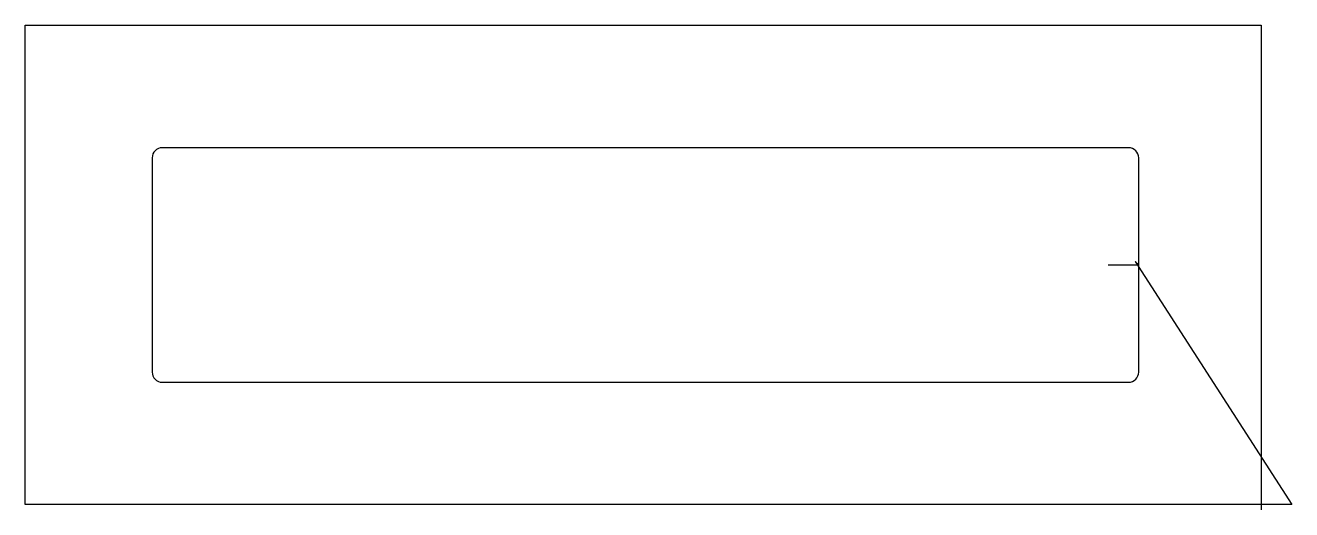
# Model space of a CAD drawing. Header units: metres. Extents: x 20 to 1262, y 23 to 498.
import ezdxf

# ---------------------------------------------------------------- set-up
doc = ezdxf.new("R2010")
doc.units = ezdxf.units.M

msp = doc.modelspace()

# ---------------------------------------------------------------- linework, layer by layer
at = {"layer": 'TOOL_0'}
for p, q in [((20, 27.636), (20, 497.636)), ((20, 497.636), (1232, 497.636)), ((1232, 497.636), (1232, 27.636)), ((1102, 377.636), (154.4, 377.636)), ((144.4, 367.636), (144.4, 157.636)), ((1112, 262.636), (1112, 367.636)), ((1082, 262.636), (1112, 262.636)), ((1112, 262.636), (1108.464, 266.172)), ((1108.464, 266.172), (1262, 27.636)), ((1112, 157.636), (1112, 262.636)), ((154.4, 147.636), (1102, 147.636)), ((1232, 27.636), (20, 27.636)), ((1262, 27.636), (1232, 27.636)), ((1232, 27.636), (1232, 22.636))]:
    msp.add_line(p, q, dxfattribs=at)
for centre, start, end in [((154.4, 367.636), 90, 180), ((1102, 367.636), 0, 90), ((154.4, 157.636), 180, 270), ((1102, 157.636), 270, 0)]:
    msp.add_arc(centre, 10, start, end, dxfattribs=at)

doc.saveas('drawing.dxf')
